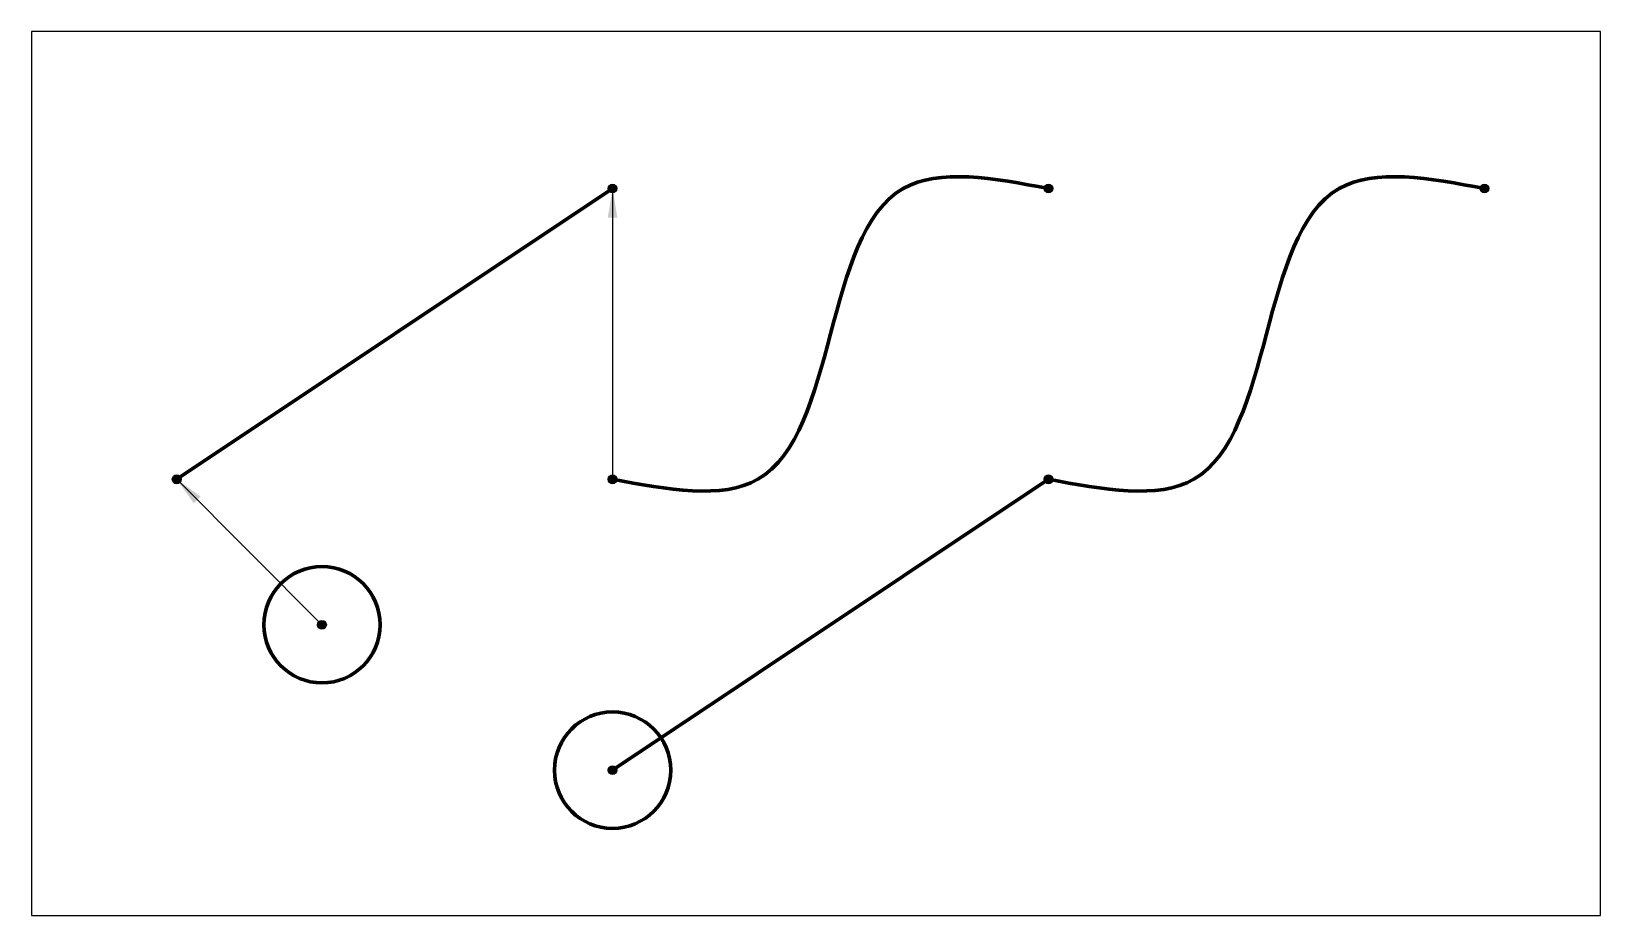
# Model space of a CAD drawing. Extents: x 0 to 1080, y 0 to 608.
import ezdxf

# ---------------------------------------------------------------- set-up
doc = ezdxf.new("R2010")
doc.units = 0
doc.layers.get('0').update_dxf_attribs({"lineweight": 25, "plot": 0})
for name, color, linetype, lineweight, true_color in [('arrows', 96, 'Continuous', 120, 0x008000), ('points', 1, 'Continuous', 25, 0xff0000), ('visible', 5, 'Continuous', 200, 0x0000ff)]:
    doc.layers.add(name, color=color, linetype=linetype, lineweight=lineweight, true_color=true_color)
doc.dimstyles.new('QCADDimStyle', dxfattribs={"dimtxt": 2.5, "dimasz": 2.5, "dimexe": 1.25, "dimexo": 0.625, "dimtad": 1, "dimtoh": 1, "dimdec": 4, "dimdsep": 46, "dimtxsty": 'Standard', "dimcen": 0.09, "dimadec": 0, "dimazin": 2, "dimtfac": 1, "dimtdec": 4, "dimtofl": 0, "dimtmove": 2, "dimatfit": 3, "dimfxl": 1, "dimtolj": 1, "dimtzin": 0, "dimarcsym": 0})

msp = doc.modelspace()

# ---------------------------------------------------------------- hatches: boundary and pattern name
at = {"layer": 'points', "transparency": 33554687}
h = msp.add_hatch(color=256, dxfattribs=at)
edge = h.paths.add_edge_path(flags=0)
edge.add_arc((400, 500), 3, 0, 360)
h = msp.add_hatch(color=256, dxfattribs=at)
edge = h.paths.add_edge_path(flags=0)
edge.add_arc((700, 500), 3, 0, 360)
h = msp.add_hatch(color=256, dxfattribs=at)
edge = h.paths.add_edge_path(flags=0)
edge.add_arc((1000, 500), 3, 0, 360)
h = msp.add_hatch(color=256, dxfattribs=at)
edge = h.paths.add_edge_path(flags=0)
edge.add_arc((100, 300), 3, 0, 360)
h = msp.add_hatch(color=256, dxfattribs=at)
edge = h.paths.add_edge_path(flags=0)
edge.add_arc((400, 300), 3, 0, 360)
h = msp.add_hatch(color=256, dxfattribs=at)
edge = h.paths.add_edge_path(flags=0)
edge.add_arc((700, 300), 3, 0, 360)
h = msp.add_hatch(color=256, dxfattribs=at)
edge = h.paths.add_edge_path(flags=0)
edge.add_arc((200, 200), 3, 0, 360)
h = msp.add_hatch(color=256, dxfattribs=at)
edge = h.paths.add_edge_path(flags=0)
edge.add_arc((400, 100), 3, 0, 360)

# ---------------------------------------------------------------- linework, layer by layer
for p, q in [((1080, 608), (0, 608)), ((0, 608), (0, 0)), ((1080, 0), (1080, 608)), ((0, 0), (1080, 0))]:
    msp.add_line(p, q)
at = {"layer": 'points'}
for centre in [(400, 500), (700, 500), (1000, 500), (100, 300), (400, 300), (700, 300), (200, 200), (400, 100)]:
    msp.add_circle(centre, 3, dxfattribs=at)
at = {"layer": 'visible'}
for p, q in [((100, 300), (400, 500)), ((400, 100), (700, 300))]:
    msp.add_line(p, q, dxfattribs=at)
for centre in [(200, 200), (400, 100)]:
    msp.add_circle(centre, 40, dxfattribs=at)
for points in [[(400, 300), (437.7, 293), (559.6, 270.2), (540.4, 529.8), (662.3, 507), (700, 500)], [(700, 300), (737.7, 293), (859.6, 270.2), (840.4, 529.8), (962.3, 507), (1000, 500)]]:
    msp.add_open_spline(points, degree=3, knots=[0, 0, 0, 0, 100, 323.606798, 423.606798, 423.606798, 423.606798, 423.606798], dxfattribs=at)

# ---------------------------------------------------------------- leaders
at = {"layer": 'arrows'}
for points in [[(400, 500), (400, 300)], [(100, 300), (200, 200)]]:
    msp.add_leader(points, dimstyle='QCADDimStyle', override={"dimtxt": 0.18, "dimasz": 20, "dimexe": 0.18, "dimexo": 0.0625, "dimgap": 0.09, "dimtad": 0, "dimtih": 1, "dimzin": 0, "dimazin": 0, "dimtmove": 0}, dxfattribs=at)

doc.saveas('drawing.dxf')
